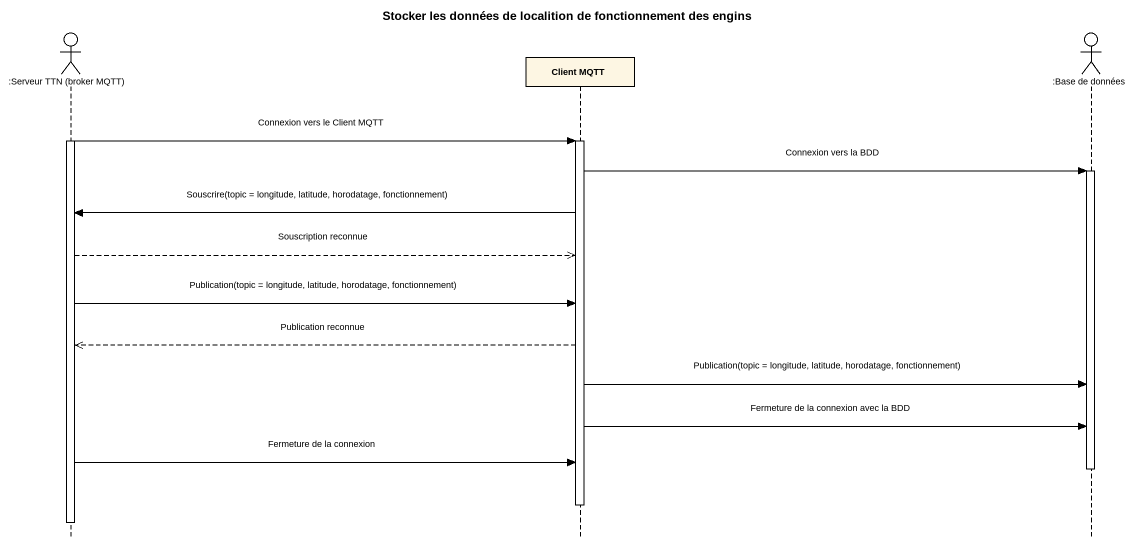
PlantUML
@startuml
title Stocker les données de localition de fonctionnement des engins
hide footbox
actor ":Serveur TTN (broker MQTT)" as Serveur_TTN_broker_MQTT
participant "Client MQTT" as Client_MQTT
actor ":Base de données" as Base_de_données

activate Serveur_TTN_broker_MQTT
Serveur_TTN_broker_MQTT -> Client_MQTT : Connexion vers le Client MQTT
activate Client_MQTT
Client_MQTT -> Base_de_données : Connexion vers la BDD
activate Base_de_données
Client_MQTT -> Serveur_TTN_broker_MQTT : Souscrire(topic = longitude, latitude, horodatage, fonctionnement)
Serveur_TTN_broker_MQTT -->> Client_MQTT : Souscription reconnue
Serveur_TTN_broker_MQTT -> Client_MQTT : Publication(topic = longitude, latitude, horodatage, fonctionnement)
Client_MQTT -->> Serveur_TTN_broker_MQTT : Publication reconnue
Client_MQTT -> Base_de_données : Publication(topic = longitude, latitude, horodatage, fonctionnement)
Client_MQTT -> Base_de_données : Fermeture de la connexion avec la BDD
Serveur_TTN_broker_MQTT -> Client_MQTT : Fermeture de la connexion
deactivate Base_de_données
deactivate Client_MQTT
deactivate Serveur_TTN_broker_MQTT
@enduml
